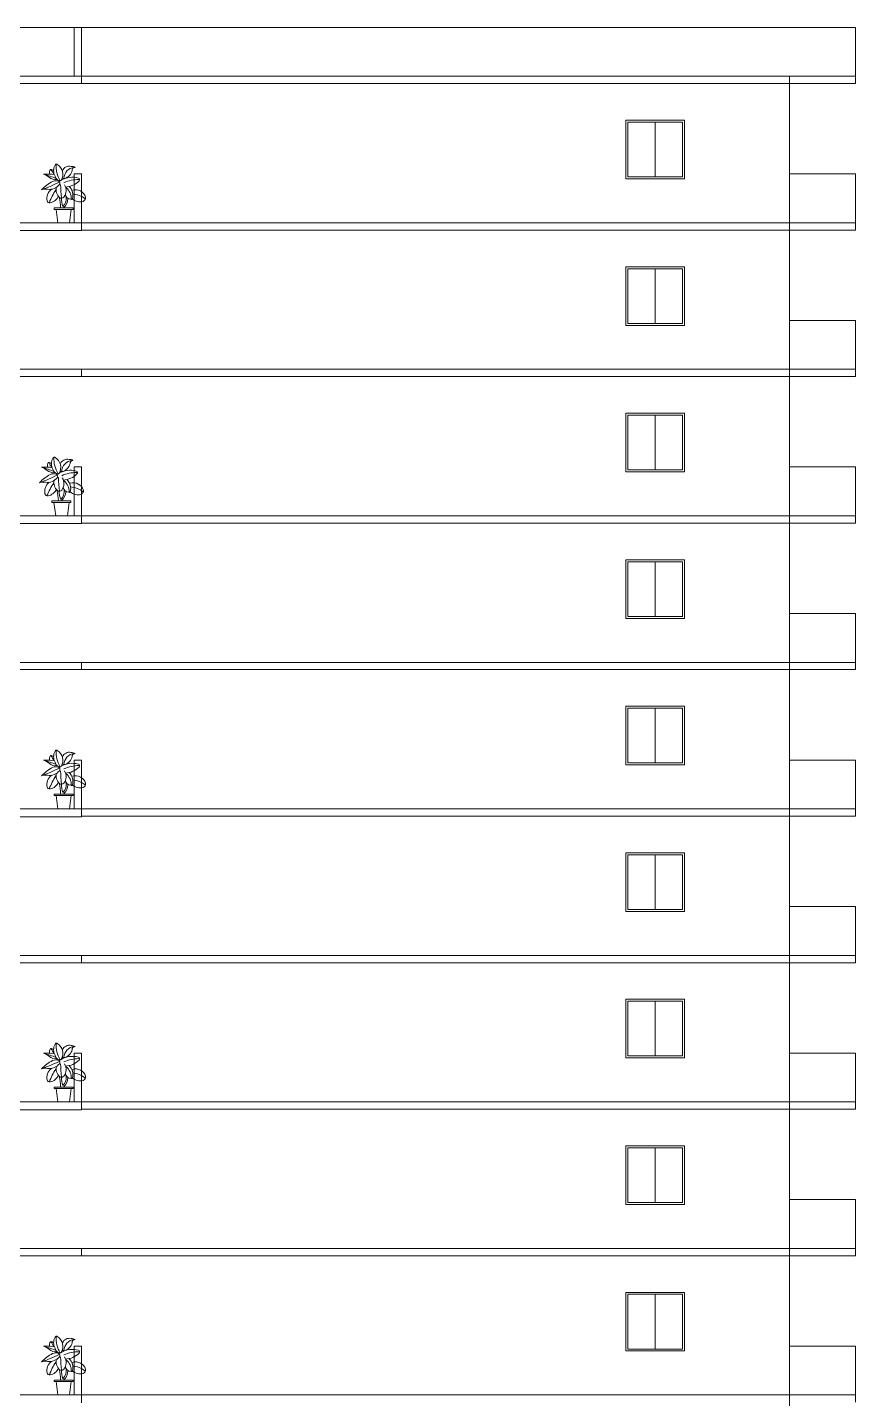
# Model space of a CAD drawing. Header units: inches. Extents: x 1090 to 1325, y 2 to 154.
# Drawn here: x 1126.01 to 1142.97, y 119.35 to 147.43 of the extents above; entities that cross this region are included whole.
import ezdxf

# ---------------------------------------------------------------- set-up
doc = ezdxf.new("R2010")
doc.units = ezdxf.units.IN
doc.header["$MEASUREMENT"] = 0
doc.layers.add('elev 1', color=252, linetype='Continuous', lineweight=9)
doc.layers.add('walls', color=250, linetype='Continuous', lineweight=18)
doc.layers.add('TREE', color=104, linetype='Continuous', lineweight=5, transparency=0.2)

# ---------------------------------------------------------------- blocks, each defined once
blk = doc.blocks.new('TS_TX4JCRY69AQAJP9D')
for points in [[(-6.5, 58.3, -0.41684), (-2.6, 42.5, -0.481912), (-4.6, 42.3, -0.342247), (-8.5, 46.6, -0.26696), (-8.5, 57.6, -0.497125), (-6.5, 58.6, -0.195283)], [(-1.4, 52, -0.36006), (7.3, 56.4, -0.113892), (11, 55.4, 0.422729), (8.1, 52.2, -0.268696), (0.8, 44.2, -0.687609), (-1.2, 45.2, -0.377384)], [(-5.1, 41.5, 0.218407), (-10.9, 41.3, 0.09322), (-21.6, 33, -0.162179), (-15.8, 33.5, 0.274354), (-4.3, 38.1, 0.46016), (-5.1, 41.5, 4.904044)], [(-9.2, 48.1, 0.05535), (-19.7, 48.6, -0.08881), (-14.1, 45.4, 0.23543), (-6.8, 43.2, -1.125631)], [(-9.9, 51.7, 0.381959), (-13.1, 53.2, 0.249129), (-13.6, 48.6, 0.62049)], [(-2.6, 42.5, -0.205137), (14.2, 44.7, -0.579639), (14.9, 41.8, -0.186386), (1.5, 35.7, 301.207595)], [(-12.1, 33.5, 0.289091), (-16.3, 21.8, 0.399896), (-13.3, 19.9, 0.255788), (-5.1, 26.7, 0.594079)], [(-7.3, 35.5, 0.266089), (-4.1, 25.2, 0.463079), (0, 25.7, 0.320357), (0.5, 37.9, -1.850789)], [(4.9, 36.4, -0.288425), (8.3, 24, -0.481191), (7.1, 23.5, -0.408348), (1.5, 28.6, -1.958987)], [(8.3, 32.5, -0.409266), (21.2, 25.7, -0.302318), (18.8, 21.3, -0.251187), (8.3, 23.9)], [(-4.6, 25.7, -0.042073), (-3.1, 14.8, 0.917888)], [(-2.4, 24.8, 0.10656), (-0.9, 16.2, 0.21569), (2.4, 25.9, -5.600516)], [(-0.2, 14.8, 0.198356), (4, 24.4, -2.314974)]]:
    blk.add_lwpolyline(points, format="xyb")
for points in [[(-7.7, 13.3), (-9.5, 13.3), (-9.5, 14.8), (7.3, 14.8)], [(7.3, 13.3), (9, 13.3), (9, 14.8), (-7.7, 14.8)], [(4.2, -0.1), (-5.8, -0.1), (-7.5, 13.3), (7.3, 13.3)], [(-4.3, -0.1), (5.6, -0.1), (7.3, 13.3), (-7.5, 13.3)]]:
    blk.add_lwpolyline(points)
for centre, radius, start, end in [((21.4, 57), 29, 176.9428, 211.1469), ((11.3, 44.2), 11.2, 95.0843, 180.0844), ((-78.8, 186.4), 163.7, 290.6255, 296.9594), ((-56.2, -76.8), 130.6, 68.231, 73.4336), ((-2687067.8, -1613212.2), 3134149.2, 30.979834, 30.9799377), ((14.3, 9.7), 33.5, 89.3518, 115.0833), ((38.2, 1.9), 55.4, 146.0833, 160.7574), ((93.1, 38.4), 96.2, 180.1654, 188.1592), ((-7.8, 23.9), 15.1, 359.6677, 47.3562), ((7, 7.3), 21.6, 49.595, 86.4481)]:
    blk.add_arc(centre, radius, start, end)

msp = doc.modelspace()

# ---------------------------------------------------------------- linework, layer by layer
at = {"layer": 'elev 1'}
for p, q in [((1115.028, 147.426), (1126.967, 147.426)), ((1127.117, 147.426), (1142.968, 147.426)), ((1142.968, 146.426), (1142.968, 147.426)), ((1127.117, 146.426), (1142.968, 146.426)), ((1127.117, 146.426), (1142.968, 146.426)), ((1142.968, 146.276), (1127.117, 146.276)), ((1141.618, 110.426), (1141.618, 146.426)), ((1142.968, 146.426), (1142.968, 146.276)), ((1139.464, 145.526), (1138.264, 145.526)), ((1138.264, 145.526), (1138.264, 144.326)), ((1139.424, 145.486), (1138.304, 145.486)), ((1138.304, 145.486), (1138.304, 144.366)), ((1138.864, 145.486), (1138.864, 144.366)), ((1139.424, 144.366), (1139.424, 145.486)), ((1139.464, 144.326), (1139.464, 145.526)), ((1138.264, 144.326), (1139.464, 144.326)), ((1138.304, 144.366), (1139.424, 144.366)), ((1142.968, 144.426), (1141.618, 144.426)), ((1142.968, 143.426), (1142.968, 144.426)), ((1127.117, 143.426), (1142.968, 143.426)), ((1142.968, 143.276), (1127.117, 143.276)), ((1142.968, 143.426), (1142.968, 143.276)), ((1139.464, 142.526), (1138.264, 142.526)), ((1138.264, 142.526), (1138.264, 141.326)), ((1139.424, 142.486), (1138.304, 142.486)), ((1138.304, 142.486), (1138.304, 141.366)), ((1138.864, 142.486), (1138.864, 141.366)), ((1139.424, 141.366), (1139.424, 142.486)), ((1139.464, 141.326), (1139.464, 142.526)), ((1138.264, 141.326), (1139.464, 141.326)), ((1138.304, 141.366), (1139.424, 141.366)), ((1142.968, 141.426), (1141.618, 141.426)), ((1142.968, 140.426), (1142.968, 141.426)), ((1127.117, 140.426), (1142.968, 140.426)), ((1142.968, 140.426), (1142.968, 140.276)), ((1142.968, 140.276), (1127.117, 140.276)), ((1139.464, 139.526), (1138.264, 139.526)), ((1138.264, 139.526), (1138.264, 138.326)), ((1139.424, 139.486), (1138.304, 139.486)), ((1138.304, 139.486), (1138.304, 138.366)), ((1138.864, 139.486), (1138.864, 138.366)), ((1139.424, 138.366), (1139.424, 139.486)), ((1139.464, 138.326), (1139.464, 139.526)), ((1142.968, 138.426), (1141.618, 138.426)), ((1142.968, 137.426), (1142.968, 138.426)), ((1138.264, 138.326), (1139.464, 138.326)), ((1138.304, 138.366), (1139.424, 138.366)), ((1127.117, 137.426), (1142.968, 137.426)), ((1142.968, 137.426), (1142.968, 137.276)), ((1142.968, 137.276), (1127.117, 137.276)), ((1139.464, 136.526), (1138.264, 136.526)), ((1138.264, 136.526), (1138.264, 135.326)), ((1139.424, 136.486), (1138.304, 136.486)), ((1138.304, 136.486), (1138.304, 135.366)), ((1138.864, 136.486), (1138.864, 135.366)), ((1139.424, 135.366), (1139.424, 136.486)), ((1139.464, 135.326), (1139.464, 136.526)), ((1138.264, 135.326), (1139.464, 135.326)), ((1138.304, 135.366), (1139.424, 135.366)), ((1142.968, 135.426), (1141.618, 135.426)), ((1142.968, 134.426), (1142.968, 135.426)), ((1127.117, 134.426), (1142.968, 134.426)), ((1142.968, 134.276), (1127.117, 134.276)), ((1142.968, 134.426), (1142.968, 134.276)), ((1139.464, 133.526), (1138.264, 133.526)), ((1138.264, 133.526), (1138.264, 132.326)), ((1139.424, 133.486), (1138.304, 133.486)), ((1138.304, 133.486), (1138.304, 132.366)), ((1138.864, 133.486), (1138.864, 132.366)), ((1139.424, 132.366), (1139.424, 133.486)), ((1139.464, 132.326), (1139.464, 133.526)), ((1138.264, 132.326), (1139.464, 132.326)), ((1138.304, 132.366), (1139.424, 132.366)), ((1142.968, 132.426), (1141.618, 132.426)), ((1142.968, 131.426), (1142.968, 132.426)), ((1127.117, 131.426), (1142.968, 131.426)), ((1142.968, 131.426), (1142.968, 131.276)), ((1142.968, 131.276), (1127.117, 131.276)), ((1139.464, 130.526), (1138.264, 130.526)), ((1138.264, 130.526), (1138.264, 129.326)), ((1139.424, 130.486), (1138.304, 130.486)), ((1138.304, 130.486), (1138.304, 129.366)), ((1138.864, 130.486), (1138.864, 129.366)), ((1139.424, 129.366), (1139.424, 130.486)), ((1139.464, 129.326), (1139.464, 130.526)), ((1142.968, 129.426), (1141.618, 129.426)), ((1142.968, 128.426), (1142.968, 129.426)), ((1138.264, 129.326), (1139.464, 129.326)), ((1138.304, 129.366), (1139.424, 129.366)), ((1127.117, 128.426), (1142.968, 128.426)), ((1142.968, 128.426), (1142.968, 128.276)), ((1142.968, 128.276), (1127.117, 128.276)), ((1139.464, 127.526), (1138.264, 127.526)), ((1138.264, 127.526), (1138.264, 126.326)), ((1139.424, 127.486), (1138.304, 127.486)), ((1138.304, 127.486), (1138.304, 126.366)), ((1138.864, 127.486), (1138.864, 126.366)), ((1139.424, 126.366), (1139.424, 127.486)), ((1139.464, 126.326), (1139.464, 127.526)), ((1138.304, 126.366), (1139.424, 126.366)), ((1142.968, 126.426), (1141.618, 126.426)), ((1142.968, 125.426), (1142.968, 126.426)), ((1138.264, 126.326), (1139.464, 126.326)), ((1127.117, 125.426), (1142.968, 125.426)), ((1142.968, 125.276), (1127.117, 125.276)), ((1142.968, 125.426), (1142.968, 125.276)), ((1139.464, 124.526), (1138.264, 124.526)), ((1138.264, 124.526), (1138.264, 123.326)), ((1139.424, 124.486), (1138.304, 124.486)), ((1138.304, 124.486), (1138.304, 123.366)), ((1138.864, 124.486), (1138.864, 123.366)), ((1139.424, 123.366), (1139.424, 124.486)), ((1139.464, 123.326), (1139.464, 124.526)), ((1138.264, 123.326), (1139.464, 123.326)), ((1138.304, 123.366), (1139.424, 123.366)), ((1142.968, 123.426), (1141.618, 123.426)), ((1142.968, 122.426), (1142.968, 123.426)), ((1127.117, 122.426), (1142.968, 122.426)), ((1142.968, 122.426), (1142.968, 122.276)), ((1142.968, 122.276), (1127.117, 122.276)), ((1139.464, 121.526), (1138.264, 121.526)), ((1138.264, 121.526), (1138.264, 120.326)), ((1139.424, 121.486), (1138.304, 121.486)), ((1138.304, 121.486), (1138.304, 120.366)), ((1138.864, 121.486), (1138.864, 120.366)), ((1139.424, 120.366), (1139.424, 121.486)), ((1139.464, 120.326), (1139.464, 121.526)), ((1138.264, 120.326), (1139.464, 120.326)), ((1138.304, 120.366), (1139.424, 120.366)), ((1142.968, 120.426), (1141.618, 120.426)), ((1142.968, 119.426), (1142.968, 120.426)), ((1127.117, 119.426), (1142.968, 119.426)), ((1142.968, 119.426), (1142.968, 119.276))]:
    msp.add_line(p, q, dxfattribs=at)
at = {"layer": 'walls'}
for p, q in [((1127.117, 147.426), (1126.967, 147.426)), ((1126.967, 147.426), (1126.967, 146.426)), ((1127.117, 146.426), (1127.117, 147.426)), ((1125.765, 146.426), (1127.117, 146.426)), ((1127.117, 146.276), (1125.765, 146.276)), ((1127.117, 146.426), (1127.117, 146.276)), ((1127.117, 144.426), (1126.967, 144.426)), ((1126.967, 144.426), (1126.967, 143.426)), ((1127.117, 143.426), (1127.117, 144.426)), ((1127.117, 143.426), (1116.228, 143.426)), ((1127.117, 143.266), (1125.765, 143.266)), ((1127.117, 143.426), (1127.117, 143.266)), ((1125.765, 140.426), (1127.117, 140.426)), ((1127.117, 140.426), (1127.117, 140.276)), ((1127.117, 140.276), (1125.765, 140.276)), ((1127.117, 138.426), (1126.967, 138.426)), ((1126.967, 138.426), (1126.967, 137.426)), ((1127.117, 137.426), (1127.117, 138.426)), ((1127.117, 137.426), (1116.228, 137.426)), ((1127.117, 137.426), (1127.117, 137.266)), ((1127.117, 137.266), (1125.765, 137.266)), ((1125.765, 134.426), (1127.117, 134.426)), ((1127.117, 134.276), (1125.765, 134.276)), ((1127.117, 134.426), (1127.117, 134.276)), ((1127.117, 132.426), (1126.967, 132.426)), ((1126.967, 132.426), (1126.967, 131.426)), ((1127.117, 131.426), (1127.117, 132.426)), ((1127.117, 131.426), (1116.228, 131.426)), ((1127.117, 131.426), (1127.117, 131.266)), ((1127.117, 131.266), (1125.765, 131.266)), ((1125.765, 128.426), (1127.117, 128.426)), ((1127.117, 128.426), (1127.117, 128.276)), ((1127.117, 128.276), (1125.765, 128.276)), ((1127.117, 126.426), (1126.967, 126.426)), ((1126.967, 126.426), (1126.967, 125.426)), ((1127.117, 125.426), (1127.117, 126.426)), ((1127.117, 125.426), (1116.228, 125.426)), ((1127.117, 125.266), (1125.765, 125.266)), ((1127.117, 125.426), (1127.117, 125.266)), ((1125.765, 122.426), (1127.117, 122.426)), ((1127.117, 122.426), (1127.117, 122.276)), ((1127.117, 122.276), (1125.765, 122.276)), ((1127.117, 120.426), (1126.967, 120.426)), ((1126.967, 120.426), (1126.967, 119.426)), ((1127.117, 119.426), (1127.117, 120.426)), ((1127.117, 119.426), (1116.228, 119.426)), ((1127.117, 119.426), (1127.117, 119.266))]:
    msp.add_line(p, q, dxfattribs=at)

# ---------------------------------------------------------------- block references
at = {"layer": 'TREE', "xscale": 0.0210149276035744, "yscale": 0.0204757192096372, "zscale": 0.0015}
for p in [(1126.758, 143.427), (1126.714, 137.427), (1126.758, 131.427), (1126.758, 125.427), (1126.758, 119.427)]:
    msp.add_blockref('TS_TX4JCRY69AQAJP9D', p, dxfattribs=at)

doc.saveas('drawing.dxf')
